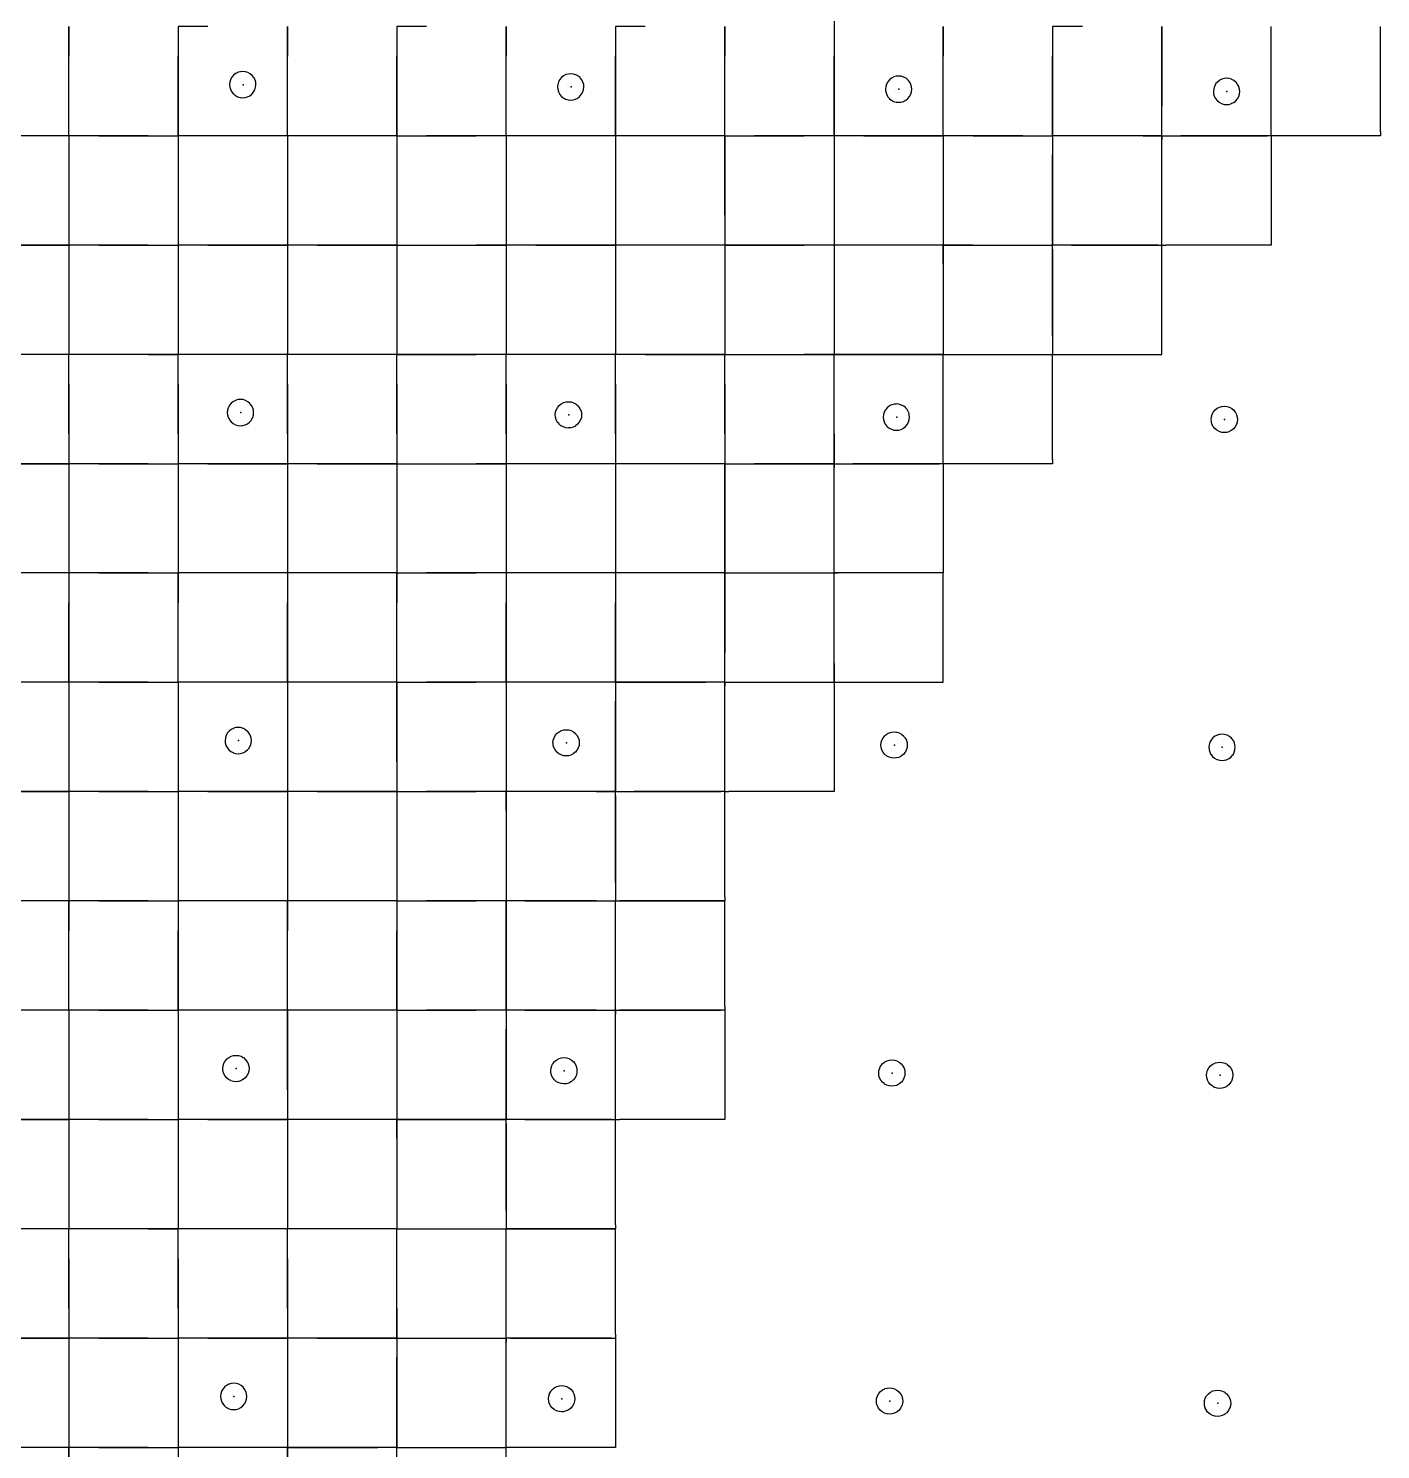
# Model space of a CAD drawing. Header units: metres. Extents: x 0 to 438, y -24 to 612.
# Drawn here: x 158.7 to 270, y 80.8 to 197.8 of the extents above; entities that cross this region are included whole.
import ezdxf

# ---------------------------------------------------------------- set-up
doc = ezdxf.new("R2010")
doc.units = ezdxf.units.M
doc.layers.add('LAYER_01_CUT', color=7, linetype='Continuous')
doc.layers.add('LAYER_04_GRID', color=7, linetype='Continuous')

msp = doc.modelspace()

# ---------------------------------------------------------------- linework, layer by layer
at = {"layer": 'LAYER_01_CUT'}
for points in [[(218.46, 207), (225, 207), (225, 200.46), (225, 198), (225, 191.46), (225, 189), (225, 182.46)], [(162, 191.46), (162, 198), (162, 195.54)], [(173.46, 198), (171, 198), (171, 191.46), (171, 189), (171, 182.46)], [(171, 198), (171, 195.54)], [(180, 191.46), (180, 198), (180, 195.54)], [(191.46, 198), (189, 198), (189, 191.46), (189, 189), (189, 182.46)], [(189, 198), (189, 195.54)], [(198, 191.46), (198, 198), (198, 195.54)], [(209.46, 198), (207, 198), (207, 191.46), (207, 189), (207, 182.46)], [(207, 198), (207, 195.54)], [(216, 191.46), (216, 198), (216, 195.54)], [(225, 198), (225, 195.54)], [(234, 191.46), (234, 198), (234, 195.54)], [(235.55, 171), (243, 171), (243.33, 171), (252, 171), (252, 171.33), (252, 180), (252, 181.55), (252, 189), (252, 196.45), (252, 198), (252, 191.46)], [(245.46, 198), (243, 198), (243, 191.46), (243, 189), (243, 182.46), (243, 180), (243, 187.45)], [(243, 198), (243, 195.54)], [(261, 190.55), (261, 198)], [(261, 197.67), (261, 198)], [(270, 189.33), (270, 198)], [(261, 189), (261, 197.67)], [(162, 189), (162, 195.54)], [(171, 189), (171, 195.54)], [(180, 189), (180, 195.54)], [(189, 189), (189, 195.54)], [(198, 189), (198, 195.54)], [(207, 189), (207, 195.54)], [(216, 189), (216, 195.54)], [(225, 189), (225, 195.54)], [(234, 189), (234, 195.54)], [(243, 189), (243, 195.54)], [(175.71, 192.31), (175.72, 192.3), (175.9, 192.2), (175.91, 192.2), (176.11, 192.14), (176.12, 192.14), (176.31, 192.12), (176.32, 192.12), (176.51, 192.14), (176.52, 192.14), (176.71, 192.19), (176.72, 192.2), (176.9, 192.29), (176.91, 192.29), (177.07, 192.42), (177.08, 192.43), (177.22, 192.59), (177.22, 192.6), (177.32, 192.79), (177.32, 192.79), (177.38, 192.99), (177.38, 193), (177.4, 193.2), (177.4, 193.2), (177.39, 193.39), (177.39, 193.4), (177.33, 193.59), (177.33, 193.6), (177.24, 193.78), (177.23, 193.79), (177.1, 193.96), (177.09, 193.96), (176.93, 194.1), (176.92, 194.1), (176.74, 194.2), (176.73, 194.21), (176.54, 194.27), (176.53, 194.27), (176.33, 194.29), (176.32, 194.29), (176.13, 194.27), (176.13, 194.27), (175.93, 194.22), (175.93, 194.21), (175.74, 194.12), (175.73, 194.11), (175.57, 193.98), (175.56, 193.98), (175.43, 193.81), (175.42, 193.81), (175.32, 193.62), (175.32, 193.61), (175.26, 193.42), (175.26, 193.41), (175.24, 193.21), (175.24, 193.2), (175.25, 193.02), (175.26, 193.01), (175.31, 192.82), (175.31, 192.81), (175.41, 192.62), (175.41, 192.62), (175.54, 192.45), (175.55, 192.45), (175.71, 192.31)], [(202.73, 193.93), (202.57, 193.8), (202.56, 193.79), (202.43, 193.63), (202.42, 193.62), (202.32, 193.44), (202.32, 193.43), (202.26, 193.23), (202.26, 193.22), (202.24, 193.03), (202.24, 193.02), (202.25, 192.83), (202.26, 192.82), (202.31, 192.63), (202.31, 192.62), (202.41, 192.44), (202.41, 192.43), (202.54, 192.26), (202.55, 192.26), (202.71, 192.12), (202.72, 192.12), (202.9, 192.02), (202.91, 192.02), (203.11, 191.96), (203.11, 191.95), (203.31, 191.93), (203.32, 191.93), (203.51, 191.95), (203.52, 191.95), (203.71, 192.01), (203.72, 192.01), (203.9, 192.1), (203.91, 192.11), (204.07, 192.24), (204.08, 192.25), (204.22, 192.41), (204.22, 192.41), (204.32, 192.6), (204.32, 192.61), (204.38, 192.8), (204.38, 192.81), (204.4, 193.01), (204.4, 193.02), (204.39, 193.2), (204.39, 193.21), (204.33, 193.4), (204.33, 193.41), (204.24, 193.6), (204.23, 193.6), (204.1, 193.77), (204.09, 193.78), (203.93, 193.91), (203.92, 193.92), (203.74, 194.02), (203.73, 194.02), (203.54, 194.08), (203.53, 194.08), (203.33, 194.1), (203.32, 194.1), (203.13, 194.08), (203.13, 194.08), (202.93, 194.03), (202.93, 194.03), (202.74, 193.93), (202.73, 193.93)], [(231.08, 192.06), (231.21, 192.22), (231.22, 192.23), (231.32, 192.41), (231.32, 192.42), (231.38, 192.62), (231.38, 192.63), (231.4, 192.82), (231.4, 192.83), (231.39, 193.02), (231.38, 193.03), (231.33, 193.22), (231.33, 193.23), (231.24, 193.41), (231.23, 193.42), (231.1, 193.58), (231.09, 193.59), (230.93, 193.73), (230.92, 193.73), (230.74, 193.83), (230.73, 193.83), (230.53, 193.89), (230.53, 193.89), (230.33, 193.91), (230.32, 193.91), (230.13, 193.9), (230.12, 193.9), (229.93, 193.84), (229.93, 193.84), (229.74, 193.75), (229.73, 193.74), (229.57, 193.61), (229.56, 193.6), (229.43, 193.44), (229.42, 193.43), (229.32, 193.25), (229.32, 193.24), (229.26, 193.05), (229.26, 193.04), (229.24, 192.84), (229.24, 192.83), (229.25, 192.64), (229.26, 192.64), (229.31, 192.44), (229.31, 192.44), (229.4, 192.25), (229.41, 192.24), (229.54, 192.08), (229.55, 192.07), (229.71, 191.94), (229.72, 191.93), (229.9, 191.83), (229.91, 191.83), (230.11, 191.77), (230.11, 191.77), (230.31, 191.75), (230.32, 191.75), (230.51, 191.76), (230.52, 191.77), (230.71, 191.82), (230.71, 191.82), (230.9, 191.92), (230.91, 191.92), (231.07, 192.05), (231.08, 192.06)], [(256.32, 193.06), (256.32, 193.05), (256.26, 192.86), (256.26, 192.85), (256.24, 192.65), (256.24, 192.64), (256.25, 192.46), (256.25, 192.45), (256.31, 192.26), (256.31, 192.25), (256.4, 192.07), (256.41, 192.06), (256.54, 191.89), (256.55, 191.89), (256.71, 191.75), (256.72, 191.75), (256.9, 191.65), (256.91, 191.64), (257.11, 191.58), (257.11, 191.58), (257.31, 191.56), (257.32, 191.56), (257.51, 191.58), (257.51, 191.58), (257.71, 191.63), (257.71, 191.64), (257.9, 191.73), (257.91, 191.73), (258.07, 191.87), (258.08, 191.87), (258.21, 192.03), (258.22, 192.04), (258.32, 192.23), (258.32, 192.23), (258.38, 192.43), (258.38, 192.44), (258.4, 192.64), (258.4, 192.64), (258.39, 192.83), (258.38, 192.84), (258.33, 193.03), (258.33, 193.04), (258.23, 193.22), (258.23, 193.23), (258.1, 193.4), (258.09, 193.4), (257.93, 193.54), (257.92, 193.54), (257.74, 193.64), (257.73, 193.65), (257.53, 193.71), (257.53, 193.71), (257.33, 193.73), (257.32, 193.73), (257.13, 193.71), (257.12, 193.71), (256.93, 193.66), (256.92, 193.65), (256.74, 193.56), (256.73, 193.55), (256.57, 193.42), (256.56, 193.42), (256.42, 193.26), (256.42, 193.25), (256.32, 193.06)], [(162, 189), (162, 191.46)], [(180, 189), (180, 191.46)], [(198, 189), (198, 191.46)], [(216, 189), (216, 191.46)], [(234, 189), (234, 191.46)], [(252, 189), (252, 191.46)], [(270, 189.33), (270, 189), (261.33, 189), (261, 189), (261, 190.55)], [(159.54, 189), (153, 189)], [(162, 189), (155.46, 189)], [(162, 189), (159.54, 189)], [(164.46, 189), (162, 189), (162, 182.46)], [(168.54, 189), (162, 189)], [(162, 189), (162, 186.54)], [(164.46, 189), (171, 189)], [(168.54, 189), (171, 189)], [(173.46, 189), (171, 189)], [(177.54, 189), (171, 189)], [(171, 189), (171, 186.54)], [(180, 189), (173.46, 189)], [(180, 189), (177.54, 189)], [(182.46, 189), (180, 189), (180, 182.46)], [(186.54, 189), (180, 189)], [(180, 189), (180, 186.54)], [(189, 189), (182.46, 189)], [(189, 189), (186.54, 189)], [(189, 189), (189, 186.54)], [(189, 189), (191.46, 189)], [(189, 189), (195.54, 189)], [(198, 189), (191.46, 189)], [(198, 189), (195.54, 189)], [(200.46, 189), (198, 189), (198, 182.46)], [(204.54, 189), (198, 189)], [(198, 189), (198, 186.54)], [(207, 189), (200.46, 189)], [(207, 189), (204.54, 189)], [(209.46, 189), (207, 189)], [(213.54, 189), (207, 189)], [(207, 189), (207, 186.54)], [(216, 189), (209.46, 189)], [(216, 189), (213.54, 189)], [(216, 182.46), (216, 189), (216, 186.54)], [(216, 189), (218.46, 189)], [(216, 189), (222.54, 189)], [(225, 189), (218.46, 189)], [(225, 189), (222.54, 189)], [(227.46, 189), (225, 189)], [(231.54, 189), (225, 189)], [(225, 189), (225, 186.54)], [(227.46, 189), (234, 189), (234, 182.46)], [(234, 189), (231.54, 189)], [(236.46, 189), (234, 189)], [(240.54, 189), (234, 189)], [(234, 189), (234, 186.54)], [(236.46, 189), (243, 189)], [(240.54, 189), (243, 189)], [(250.45, 189), (243, 189)], [(245.46, 189), (243, 189)], [(243, 189), (243, 187.45)], [(252, 189), (245.46, 189)], [(250.45, 189), (252, 189)], [(252, 189), (252, 188.67)], [(252, 189), (253.55, 189)], [(252, 189), (260.67, 189)], [(252, 180), (252, 188.67)], [(261, 189), (253.55, 189)], [(261, 189), (260.67, 189)], [(261, 189), (261, 180.33)], [(162, 186.54), (162, 180)], [(171, 186.54), (171, 180)], [(180, 186.54), (180, 180)], [(189, 186.54), (189, 180)], [(198, 186.54), (198, 180)], [(207, 186.54), (207, 180)], [(216, 186.54), (216, 180)], [(225, 186.54), (225, 180)], [(234, 186.54), (234, 180)], [(162, 182.46), (162, 180)], [(171, 182.46), (171, 180)], [(180, 182.46), (180, 180)], [(189, 182.46), (189, 180)], [(198, 182.46), (198, 180)], [(207, 182.46), (207, 180)], [(216, 182.46), (216, 180)], [(225, 182.46), (225, 180)], [(234, 182.46), (234, 180)], [(261, 180.33), (261, 180), (252.33, 180)], [(159.54, 180), (153, 180)], [(155.46, 180), (162, 180), (162, 173.46)], [(162, 180), (159.54, 180)], [(164.46, 180), (162, 180)], [(168.54, 180), (162, 180)], [(162, 180), (162, 177.54)], [(164.46, 180), (171, 180), (171, 173.46)], [(168.54, 180), (171, 180)], [(173.46, 180), (171, 180)], [(177.54, 180), (171, 180)], [(171, 180), (171, 177.54)], [(173.46, 180), (180, 180), (180, 173.46)], [(180, 180), (177.54, 180)], [(182.46, 180), (180, 180)], [(186.54, 180), (180, 180)], [(180, 180), (180, 177.54)], [(182.46, 180), (189, 180), (189, 173.46)], [(189, 180), (186.54, 180)], [(189, 180), (189, 177.54)], [(189, 180), (191.46, 180)], [(189, 180), (195.54, 180)], [(191.46, 180), (198, 180), (198, 173.46)], [(198, 180), (195.54, 180)], [(200.46, 180), (198, 180)], [(204.54, 180), (198, 180)], [(198, 180), (198, 177.54)], [(200.46, 180), (207, 180), (207, 173.46), (207, 171), (200.46, 171)], [(207, 180), (204.54, 180)], [(209.46, 180), (207, 180)], [(213.54, 180), (207, 180)], [(207, 180), (207, 177.54)], [(216, 180), (209.46, 180)], [(216, 180), (213.54, 180)], [(218.46, 180), (216, 180), (216, 173.46)], [(216, 180), (216, 177.54)], [(216, 180), (222.54, 180)], [(225, 180), (218.46, 180)], [(225, 180), (222.54, 180)], [(227.46, 180), (225, 180), (225, 173.46)], [(231.54, 180), (225, 180)], [(225, 180), (225, 177.54)], [(234, 180), (227.46, 180)], [(234, 180), (231.54, 180)], [(236.46, 180), (234, 180), (234, 173.46)], [(234, 178.45), (234, 180)], [(234, 180), (241.45, 180)], [(236.46, 180), (243, 180)], [(241.45, 180), (243, 180)], [(244.55, 180), (243, 180)], [(251.67, 180), (243, 180)], [(243, 172.55), (243, 180)], [(243, 179.67), (243, 180)], [(243, 179.67), (243, 171)], [(244.55, 180), (252, 180)], [(251.67, 180), (252, 180)], [(252, 180), (252.33, 180)], [(234, 178.45), (234, 171)], [(162, 177.54), (162, 171)], [(171, 177.54), (171, 171)], [(180, 177.54), (180, 171)], [(189, 177.54), (189, 171)], [(198, 177.54), (198, 171)], [(207, 177.54), (207, 171)], [(216, 177.54), (216, 171)], [(225, 177.54), (225, 171)], [(162, 173.46), (162, 171)], [(171, 173.46), (171, 171)], [(180, 173.46), (180, 171)], [(189, 173.46), (189, 171)], [(198, 173.46), (198, 171)], [(216, 173.46), (216, 171)], [(225, 173.46), (225, 171)], [(234, 173.46), (234, 171)], [(243, 172.55), (243, 171)], [(159.54, 171), (153, 171)], [(198, 164.46), (198, 171), (191.46, 171), (189, 171), (182.46, 171), (180, 171), (173.46, 171), (171, 171), (164.46, 171), (162, 171), (155.46, 171)], [(162, 171), (159.54, 171)], [(168.54, 171), (162, 171)], [(162, 164.46), (162, 171)], [(162, 168.54), (162, 171)], [(168.54, 171), (171, 171)], [(177.54, 171), (171, 171)], [(171, 164.46), (171, 171)], [(171, 168.54), (171, 171)], [(180, 171), (177.54, 171)], [(186.54, 171), (180, 171)], [(180, 164.46), (180, 171)], [(180, 168.54), (180, 171)], [(189, 171), (186.54, 171)], [(189, 164.46), (189, 171)], [(189, 168.54), (189, 171)], [(189, 171), (195.54, 171)], [(198, 171), (195.54, 171)], [(200.46, 171), (198, 171)], [(204.54, 171), (198, 171)], [(198, 168.54), (198, 171)], [(207, 171), (204.54, 171)], [(209.46, 171), (207, 171)], [(213.54, 171), (207, 171)], [(207, 164.46), (207, 171)], [(207, 168.54), (207, 171)], [(209.46, 171), (216, 171), (213.54, 171)], [(216, 164.46), (216, 171)], [(216, 168.54), (216, 171)], [(216, 171), (218.46, 171)], [(216, 171), (222.54, 171)], [(218.46, 171), (225, 171), (222.54, 171)], [(227.46, 171), (225, 171)], [(225, 164.46), (225, 171)], [(225, 169.45), (225, 171)], [(225, 171), (232.45, 171)], [(232.45, 171), (234, 171), (227.46, 171)], [(234, 163.55), (234, 171)], [(234, 170.67), (234, 171)], [(234, 171), (235.55, 171)], [(234, 171), (242.67, 171)], [(242.67, 171), (243, 171)], [(243, 162.33), (243, 171)], [(234, 162), (234, 170.67)], [(162, 168.54), (162, 162)], [(171, 168.54), (171, 162)], [(180, 168.54), (180, 162)], [(189, 168.54), (189, 162)], [(198, 168.54), (198, 162)], [(207, 168.54), (207, 162)], [(216, 168.54), (216, 162)], [(234, 153.33), (234, 153), (233.67, 153), (225, 153), (225, 154.55), (225, 162), (225, 169.45)], [(176.32, 165.14), (176.33, 165.14), (176.52, 165.19), (176.53, 165.2), (176.71, 165.29), (176.72, 165.29), (176.89, 165.43), (176.89, 165.43), (177.03, 165.59), (177.03, 165.6), (177.13, 165.79), (177.14, 165.79), (177.2, 165.99), (177.2, 166), (177.22, 166.2), (177.22, 166.2), (177.2, 166.39), (177.2, 166.4), (177.15, 166.59), (177.14, 166.6), (177.05, 166.78), (177.05, 166.79), (176.91, 166.96), (176.91, 166.96), (176.75, 167.1), (176.74, 167.1), (176.55, 167.2), (176.55, 167.21), (176.35, 167.27), (176.34, 167.27), (176.14, 167.29), (176.14, 167.29), (175.95, 167.27), (175.94, 167.27), (175.75, 167.22), (175.74, 167.21), (175.56, 167.12), (175.55, 167.11), (175.38, 166.98), (175.38, 166.98), (175.24, 166.82), (175.24, 166.81), (175.14, 166.62), (175.13, 166.61), (175.07, 166.42), (175.07, 166.41), (175.05, 166.21), (175.05, 166.2), (175.07, 166.02), (175.07, 166.01), (175.12, 165.82), (175.13, 165.81), (175.22, 165.63), (175.23, 165.62), (175.36, 165.45), (175.36, 165.45), (175.52, 165.31), (175.53, 165.31), (175.72, 165.21), (175.73, 165.2), (175.92, 165.14), (175.93, 165.14), (176.13, 165.12), (176.14, 165.12), (176.32, 165.14)], [(202.22, 165.43), (202.22, 165.44), (202.13, 165.62), (202.12, 165.63), (202.07, 165.82), (202.07, 165.83), (202.05, 166.02), (202.05, 166.03), (202.07, 166.22), (202.07, 166.23), (202.13, 166.43), (202.14, 166.44), (202.24, 166.62), (202.24, 166.63), (202.38, 166.79), (202.38, 166.8), (202.55, 166.93), (202.55, 166.93), (202.74, 167.03), (202.75, 167.03), (202.94, 167.08), (202.95, 167.09), (203.13, 167.1), (203.14, 167.1), (203.34, 167.08), (203.35, 167.08), (203.54, 167.02), (203.55, 167.02), (203.74, 166.92), (203.75, 166.91), (203.91, 166.78), (203.91, 166.77), (204.04, 166.6), (204.05, 166.6), (204.14, 166.41), (204.15, 166.4), (204.2, 166.21), (204.2, 166.21), (204.22, 166.02), (204.22, 166.01), (204.2, 165.81), (204.2, 165.8), (204.14, 165.61), (204.13, 165.6), (204.03, 165.42), (204.03, 165.41), (203.89, 165.25), (203.89, 165.24), (203.72, 165.11), (203.71, 165.1), (203.53, 165.01), (203.52, 165.01), (203.33, 164.95), (203.32, 164.95), (203.13, 164.94), (203.13, 164.93), (202.93, 164.96), (202.92, 164.96), (202.72, 165.02), (202.72, 165.02), (202.53, 165.12), (202.52, 165.12), (202.36, 165.26), (202.36, 165.27), (202.22, 165.43)], [(230.53, 164.82), (230.71, 164.92), (230.72, 164.92), (230.89, 165.05), (230.89, 165.06), (231.03, 165.22), (231.03, 165.23), (231.13, 165.41), (231.14, 165.42), (231.2, 165.62), (231.2, 165.63), (231.22, 165.82), (231.22, 165.83), (231.2, 166.02), (231.2, 166.03), (231.15, 166.22), (231.14, 166.23), (231.05, 166.41), (231.04, 166.42), (230.91, 166.58), (230.91, 166.59), (230.74, 166.73), (230.74, 166.73), (230.55, 166.83), (230.54, 166.83), (230.35, 166.89), (230.34, 166.89), (230.14, 166.92), (230.13, 166.91), (229.95, 166.9), (229.94, 166.9), (229.75, 166.84), (229.74, 166.84), (229.55, 166.75), (229.55, 166.74), (229.38, 166.61), (229.38, 166.6), (229.24, 166.44), (229.23, 166.43), (229.13, 166.25), (229.13, 166.24), (229.07, 166.05), (229.07, 166.04), (229.05, 165.84), (229.05, 165.83), (229.07, 165.64), (229.07, 165.64), (229.12, 165.44), (229.13, 165.44), (229.22, 165.25), (229.22, 165.25), (229.35, 165.08), (229.36, 165.07), (229.52, 164.94), (229.53, 164.93), (229.72, 164.83), (229.72, 164.83), (229.92, 164.77), (229.93, 164.77), (230.13, 164.75), (230.13, 164.75), (230.32, 164.76), (230.33, 164.77), (230.52, 164.82), (230.53, 164.82)], [(257.55, 166.64), (257.74, 166.54), (257.74, 166.54), (257.91, 166.4), (257.91, 166.4), (258.04, 166.23), (258.05, 166.22), (258.14, 166.04), (258.14, 166.03), (258.2, 165.84), (258.2, 165.83), (258.22, 165.65), (258.22, 165.64), (258.2, 165.44), (258.19, 165.43), (258.13, 165.23), (258.13, 165.23), (258.03, 165.04), (258.03, 165.03), (257.89, 164.87), (257.89, 164.87), (257.72, 164.74), (257.71, 164.73), (257.53, 164.64), (257.52, 164.63), (257.33, 164.58), (257.32, 164.58), (257.13, 164.56), (257.13, 164.56), (256.93, 164.58), (256.92, 164.58), (256.72, 164.64), (256.71, 164.65), (256.53, 164.75), (256.52, 164.75), (256.36, 164.89), (256.35, 164.89), (256.22, 165.06), (256.22, 165.07), (256.12, 165.25), (256.12, 165.26), (256.07, 165.45), (256.07, 165.46), (256.05, 165.64), (256.05, 165.65), (256.07, 165.85), (256.07, 165.86), (256.13, 166.06), (256.13, 166.06), (256.23, 166.25), (256.24, 166.26), (256.37, 166.42), (256.38, 166.42), (256.55, 166.56), (256.55, 166.56), (256.74, 166.65), (256.75, 166.66), (256.94, 166.71), (256.95, 166.71), (257.13, 166.73), (257.14, 166.73), (257.34, 166.71), (257.35, 166.71), (257.54, 166.65), (257.55, 166.64)], [(162, 164.46), (162, 162)], [(171, 164.46), (171, 162)], [(180, 164.46), (180, 162)], [(189, 164.46), (189, 162)], [(198, 164.46), (198, 162)], [(207, 164.46), (207, 162)], [(216, 164.46), (216, 162)], [(225, 164.46), (225, 162)], [(243, 162.33), (243, 162), (234.33, 162), (234, 162), (234, 163.55)], [(159.54, 162), (153, 162)], [(155.46, 162), (162, 162), (162, 155.46)], [(162, 162), (159.54, 162)], [(164.46, 162), (162, 162)], [(168.54, 162), (162, 162)], [(162, 162), (162, 159.54)], [(164.46, 162), (171, 162), (171, 155.46)], [(168.54, 162), (171, 162)], [(173.46, 162), (171, 162)], [(177.54, 162), (171, 162)], [(171, 162), (171, 159.54)], [(173.46, 162), (180, 162), (180, 155.46)], [(180, 162), (177.54, 162)], [(182.46, 162), (180, 162)], [(186.54, 162), (180, 162)], [(180, 162), (180, 159.54)], [(182.46, 162), (189, 162), (189, 155.46)], [(189, 162), (186.54, 162)], [(189, 162), (189, 159.54)], [(189, 162), (191.46, 162)], [(189, 162), (195.54, 162)], [(191.46, 162), (198, 162), (198, 155.46), (198, 153), (198, 146.46), (198, 144), (198, 137.46)], [(198, 162), (195.54, 162)], [(200.46, 162), (198, 162)], [(204.54, 162), (198, 162)], [(198, 162), (198, 159.54)], [(207, 162), (200.46, 162)], [(207, 162), (204.54, 162)], [(209.46, 162), (207, 162), (207, 155.46), (207, 153), (207, 146.46), (207, 144), (207, 137.46), (207, 135), (207, 142.45)], [(213.54, 162), (207, 162)], [(207, 162), (207, 159.54)], [(216, 162), (209.46, 162)], [(216, 162), (213.54, 162)], [(216, 160.45), (216, 162), (216, 155.46)], [(216, 162), (223.45, 162)], [(216, 162), (218.46, 162)], [(225, 162), (218.46, 162)], [(223.45, 162), (225, 162)], [(225, 162), (225, 161.67)], [(225, 162), (226.55, 162)], [(225, 162), (233.67, 162)], [(225, 153), (225, 161.67)], [(234, 162), (226.55, 162)], [(234, 162), (233.67, 162)], [(234, 162), (234, 153.33)], [(216, 153), (216, 160.45)], [(162, 159.54), (162, 153)], [(171, 159.54), (171, 153)], [(180, 159.54), (180, 153)], [(189, 159.54), (189, 153)], [(198, 159.54), (198, 153)], [(207, 159.54), (207, 153)], [(162, 155.46), (162, 153)], [(171, 155.46), (171, 153)], [(180, 155.46), (180, 153)], [(189, 155.46), (189, 153)], [(216, 155.46), (216, 153)], [(159.54, 153), (153, 153)], [(162, 153), (155.46, 153)], [(162, 153), (159.54, 153)], [(164.46, 153), (162, 153), (162, 146.46), (162, 144), (162, 137.46)], [(168.54, 153), (162, 153)], [(162, 153), (162, 150.54)], [(164.46, 153), (171, 153)], [(168.54, 153), (171, 153)], [(171, 146.46), (171, 153), (171, 150.54)], [(173.46, 153), (171, 153)], [(177.54, 153), (171, 153)], [(180, 153), (173.46, 153)], [(180, 153), (177.54, 153)], [(182.46, 153), (180, 153), (180, 146.46), (180, 144), (180, 137.46)], [(186.54, 153), (180, 153)], [(180, 153), (180, 150.54)], [(189, 153), (182.46, 153)], [(189, 153), (186.54, 153)], [(189, 146.46), (189, 153), (189, 150.54)], [(189, 153), (191.46, 153)], [(189, 153), (195.54, 153)], [(198, 153), (191.46, 153)], [(198, 153), (195.54, 153)], [(200.46, 153), (198, 153)], [(204.54, 153), (198, 153)], [(198, 153), (198, 150.54)], [(207, 153), (200.46, 153)], [(207, 153), (204.54, 153)], [(209.46, 153), (207, 153)], [(213.54, 153), (207, 153)], [(207, 153), (207, 150.54)], [(216, 153), (209.46, 153)], [(216, 153), (213.54, 153)], [(216, 126.33), (216, 135), (216, 136.55), (216, 144), (216, 151.45), (216, 153), (216, 146.46)], [(216, 153), (217.55, 153)], [(216, 153), (223.45, 153)], [(217.55, 153), (225, 153)], [(223.45, 153), (225, 153)], [(225, 145.55), (225, 153)], [(225, 152.67), (225, 153)], [(225, 153), (225.33, 153)], [(225, 145.55), (225, 144), (225, 152.67)], [(234, 153), (225.33, 153)], [(234, 144.33), (234, 153)], [(162, 144), (162, 150.54)], [(171, 144), (171, 150.54)], [(180, 144), (180, 150.54)], [(189, 144), (189, 150.54)], [(198, 144), (198, 150.54)], [(207, 144), (207, 150.54)], [(171, 144), (171, 146.46)], [(189, 144), (189, 146.46)], [(216, 144), (216, 146.46)], [(159.54, 144), (153, 144)], [(162, 144), (155.46, 144)], [(162, 144), (159.54, 144)], [(164.46, 144), (162, 144)], [(168.54, 144), (162, 144)], [(162, 144), (162, 141.54)], [(164.46, 144), (171, 144)], [(168.54, 144), (171, 144)], [(173.46, 144), (171, 144), (171, 137.46)], [(177.54, 144), (171, 144)], [(171, 144), (171, 141.54)], [(180, 144), (173.46, 144)], [(180, 144), (177.54, 144)], [(182.46, 144), (180, 144)], [(186.54, 144), (180, 144)], [(180, 144), (180, 141.54)], [(189, 144), (182.46, 144)], [(189, 144), (186.54, 144)], [(189, 137.46), (189, 144), (189, 141.54)], [(189, 144), (191.46, 144)], [(189, 144), (195.54, 144)], [(198, 144), (191.46, 144)], [(198, 144), (195.54, 144)], [(200.46, 144), (198, 144)], [(204.54, 144), (198, 144)], [(198, 144), (198, 141.54)], [(207, 144), (200.46, 144)], [(207, 144), (204.54, 144)], [(209.46, 144), (207, 144)], [(207, 144), (207, 142.45)], [(207, 144), (214.45, 144)], [(216, 144), (209.46, 144)], [(216, 144), (214.45, 144)], [(216, 144), (216, 143.67)], [(216, 144), (217.55, 144)], [(216, 144), (224.67, 144)], [(217.55, 144), (225, 144)], [(224.67, 144), (225, 144)], [(225, 144), (225, 135.33)], [(225, 144), (225.33, 144)], [(225.33, 144), (234, 144), (234, 144.33)], [(216, 135), (216, 143.67)], [(162, 141.54), (162, 135)], [(171, 141.54), (171, 135)], [(180, 141.54), (180, 135)], [(189, 141.54), (189, 135)], [(198, 141.54), (198, 135)], [(174.88, 139.02), (174.88, 139.01), (174.94, 138.82), (174.94, 138.81), (175.03, 138.63), (175.04, 138.62), (175.17, 138.45), (175.18, 138.45), (175.34, 138.31), (175.35, 138.31), (175.53, 138.21), (175.54, 138.2), (175.73, 138.14), (175.74, 138.14), (175.94, 138.12), (175.95, 138.12), (176.14, 138.14), (176.14, 138.14), (176.34, 138.19), (176.34, 138.2), (176.53, 138.29), (176.53, 138.3), (176.7, 138.43), (176.71, 138.43), (176.84, 138.59), (176.85, 138.6), (176.95, 138.79), (176.95, 138.79), (177.01, 138.99), (177.01, 139), (177.03, 139.2), (177.03, 139.21), (177.02, 139.39), (177.01, 139.4), (176.96, 139.59), (176.96, 139.6), (176.86, 139.78), (176.86, 139.79), (176.73, 139.96), (176.72, 139.96), (176.56, 140.1), (176.55, 140.1), (176.37, 140.2), (176.36, 140.21), (176.16, 140.27), (176.15, 140.27), (175.96, 140.29), (175.95, 140.29), (175.76, 140.27), (175.75, 140.27), (175.56, 140.22), (175.55, 140.21), (175.37, 140.12), (175.36, 140.12), (175.2, 139.98), (175.19, 139.98), (175.05, 139.82), (175.05, 139.81), (174.95, 139.62), (174.95, 139.62), (174.89, 139.42), (174.89, 139.41), (174.87, 139.21), (174.87, 139.21), (174.88, 139.02)], [(203.86, 139.6), (203.96, 139.41), (203.96, 139.41), (204.01, 139.21), (204.01, 139.21), (204.03, 139.02), (204.03, 139.01), (204.01, 138.81), (204.01, 138.8), (203.95, 138.61), (203.95, 138.6), (203.85, 138.42), (203.84, 138.41), (203.71, 138.25), (203.7, 138.24), (203.53, 138.11), (203.53, 138.1), (203.34, 138.01), (203.33, 138.01), (203.14, 137.95), (203.14, 137.95), (202.95, 137.94), (202.94, 137.94), (202.74, 137.96), (202.73, 137.96), (202.54, 138.02), (202.53, 138.02), (202.34, 138.12), (202.34, 138.12), (202.18, 138.26), (202.17, 138.27), (202.04, 138.43), (202.03, 138.44), (201.94, 138.62), (201.94, 138.63), (201.88, 138.82), (201.88, 138.83), (201.87, 139.02), (201.86, 139.03), (201.88, 139.22), (201.89, 139.23), (201.95, 139.43), (201.95, 139.44), (202.05, 139.62), (202.05, 139.63), (202.19, 139.79), (202.2, 139.8), (202.36, 139.93), (202.37, 139.93), (202.55, 140.03), (202.56, 140.03), (202.75, 140.08), (202.76, 140.09), (202.95, 140.1), (202.96, 140.1), (203.15, 140.08), (203.16, 140.08), (203.36, 140.02), (203.37, 140.02), (203.55, 139.92), (203.56, 139.91), (203.72, 139.78), (203.73, 139.77), (203.86, 139.61), (203.86, 139.6)], [(229.95, 139.92), (229.95, 139.92), (230.15, 139.9), (230.16, 139.89), (230.36, 139.83), (230.37, 139.83), (230.55, 139.73), (230.56, 139.73), (230.72, 139.59), (230.73, 139.58), (230.86, 139.42), (230.86, 139.41), (230.96, 139.23), (230.96, 139.22), (231.01, 139.03), (231.01, 139.02), (231.03, 138.83), (231.03, 138.82), (231.01, 138.63), (231.01, 138.62), (230.95, 138.42), (230.95, 138.41), (230.85, 138.23), (230.84, 138.22), (230.71, 138.06), (230.7, 138.05), (230.53, 137.92), (230.53, 137.92), (230.34, 137.82), (230.33, 137.82), (230.14, 137.77), (230.13, 137.77), (229.95, 137.75), (229.94, 137.75), (229.74, 137.77), (229.73, 137.77), (229.54, 137.83), (229.53, 137.83), (229.34, 137.93), (229.34, 137.94), (229.17, 138.07), (229.17, 138.08), (229.04, 138.25), (229.03, 138.25), (228.94, 138.44), (228.94, 138.45), (228.88, 138.64), (228.88, 138.65), (228.86, 138.83), (228.86, 138.84), (228.88, 139.04), (228.89, 139.05), (228.95, 139.24), (228.95, 139.25), (229.05, 139.44), (229.05, 139.44), (229.19, 139.6), (229.19, 139.61), (229.36, 139.74), (229.37, 139.75), (229.55, 139.84), (229.56, 139.84), (229.75, 139.9), (229.76, 139.9), (229.95, 139.92)], [(256.95, 137.56), (257.13, 137.58), (257.14, 137.58), (257.33, 137.63), (257.34, 137.64), (257.53, 137.73), (257.53, 137.74), (257.7, 137.87), (257.71, 137.87), (257.84, 138.04), (257.85, 138.04), (257.95, 138.23), (257.95, 138.24), (258.01, 138.43), (258.01, 138.44), (258.03, 138.64), (258.03, 138.65), (258.01, 138.83), (258.01, 138.84), (257.96, 139.03), (257.96, 139.04), (257.86, 139.23), (257.86, 139.23), (257.73, 139.4), (257.72, 139.4), (257.56, 139.54), (257.55, 139.54), (257.37, 139.65), (257.36, 139.65), (257.16, 139.71), (257.15, 139.71), (256.95, 139.73), (256.95, 139.73), (256.76, 139.71), (256.75, 139.71), (256.56, 139.66), (256.55, 139.65), (256.37, 139.56), (256.36, 139.56), (256.19, 139.43), (256.19, 139.42), (256.05, 139.26), (256.05, 139.25), (255.95, 139.06), (255.95, 139.06), (255.88, 138.86), (255.88, 138.85), (255.86, 138.65), (255.86, 138.65), (255.88, 138.46), (255.88, 138.45), (255.94, 138.26), (255.94, 138.25), (256.03, 138.07), (256.04, 138.06), (256.17, 137.89), (256.17, 137.89), (256.34, 137.75), (256.34, 137.75), (256.53, 137.65), (256.54, 137.64), (256.73, 137.58), (256.74, 137.58), (256.94, 137.56), (256.95, 137.56)], [(162, 137.46), (162, 135)], [(171, 137.46), (171, 135)], [(180, 137.46), (180, 135)], [(189, 137.46), (189, 135)], [(198, 137.46), (198, 135)], [(159.54, 135), (153, 135)], [(155.46, 135), (162, 135), (162, 128.46)], [(162, 135), (159.54, 135)], [(164.46, 135), (162, 135)], [(168.54, 135), (162, 135)], [(162, 135), (162, 132.54)], [(164.46, 135), (171, 135), (171, 128.46)], [(168.54, 135), (171, 135)], [(173.46, 135), (171, 135)], [(177.54, 135), (171, 135)], [(171, 135), (171, 132.54)], [(173.46, 135), (180, 135), (180, 128.46)], [(180, 135), (177.54, 135)], [(182.46, 135), (180, 135)], [(186.54, 135), (180, 135)], [(180, 135), (180, 132.54)], [(182.46, 135), (189, 135), (189, 128.46), (189, 126), (189, 119.46), (189, 117), (189, 110.46)], [(189, 135), (186.54, 135)], [(189, 135), (189, 132.54)], [(189, 135), (191.46, 135)], [(189, 135), (195.54, 135)], [(198, 135), (191.46, 135)], [(198, 135), (195.54, 135)], [(200.46, 135), (198, 135), (198, 128.46), (198, 126), (198, 119.46), (198, 117), (198, 110.46), (198, 108), (198, 115.45)], [(205.45, 135), (198, 135)], [(198, 133.45), (198, 135)], [(207, 135), (200.46, 135)], [(205.45, 135), (207, 135)], [(207, 127.55), (207, 135)], [(207, 134.67), (207, 135)], [(207, 135), (208.55, 135)], [(207, 135), (215.67, 135)], [(207, 134.67), (207, 126)], [(216, 135), (208.55, 135)], [(216, 135), (215.67, 135)], [(216, 135), (216.33, 135)], [(225, 135.33), (225, 135), (216.33, 135)], [(198, 133.45), (198, 126)], [(162, 132.54), (162, 126)], [(171, 132.54), (171, 126)], [(180, 132.54), (180, 126)], [(189, 132.54), (189, 126)], [(162, 128.46), (162, 126)], [(171, 128.46), (171, 126)], [(180, 128.46), (180, 126)], [(207, 127.55), (207, 126)], [(159.54, 126), (153, 126)], [(162, 126), (155.46, 126)], [(162, 126), (159.54, 126)], [(162, 119.46), (162, 126), (162, 123.54)], [(164.46, 126), (162, 126)], [(168.54, 126), (162, 126)], [(164.46, 126), (171, 126)], [(168.54, 126), (171, 126)], [(173.46, 126), (171, 126), (171, 119.46), (171, 117), (171, 110.46)], [(177.54, 126), (171, 126)], [(171, 126), (171, 123.54)], [(180, 126), (173.46, 126)], [(180, 126), (177.54, 126)], [(180, 119.46), (180, 126), (180, 123.54)], [(182.46, 126), (180, 126)], [(186.54, 126), (180, 126)], [(189, 126), (182.46, 126)], [(189, 126), (186.54, 126)], [(189, 126), (189, 123.54)], [(189, 126), (191.46, 126)], [(189, 126), (195.54, 126)], [(198, 126), (191.46, 126)], [(198, 126), (195.54, 126)], [(199.55, 126), (198, 126)], [(205.45, 126), (198, 126)], [(198, 124.45), (198, 126)], [(199.55, 126), (207, 126)], [(205.45, 126), (207, 126)], [(207, 99.33), (207, 108), (207, 109.55), (207, 117), (207, 118.55), (207, 126), (215.67, 126), (216, 126), (207.33, 126)], [(207, 125.67), (207, 126)], [(207, 126), (207.33, 126)], [(207, 117), (207, 125.67)], [(216, 126.33), (216, 126)], [(216, 117.33), (216, 126)], [(198, 117), (198, 124.45)], [(162, 117), (162, 123.54)], [(171, 117), (171, 123.54)], [(180, 117), (180, 123.54)], [(189, 117), (189, 123.54)], [(162, 117), (162, 119.46)], [(180, 117), (180, 119.46)], [(159.54, 117), (153, 117)], [(162, 117), (155.46, 117)], [(162, 117), (159.54, 117)], [(164.46, 117), (162, 117), (162, 110.46)], [(168.54, 117), (162, 117)], [(162, 117), (162, 114.54)], [(164.46, 117), (171, 117)], [(168.54, 117), (171, 117)], [(173.46, 117), (171, 117)], [(177.54, 117), (171, 117)], [(171, 117), (171, 114.54)], [(180, 117), (173.46, 117)], [(180, 117), (177.54, 117)], [(180, 110.46), (180, 117), (180, 114.54)], [(182.46, 117), (180, 117)], [(186.54, 117), (180, 117)], [(189, 117), (182.46, 117)], [(189, 117), (186.54, 117)], [(189, 117), (189, 114.54)], [(189, 117), (191.46, 117)], [(189, 117), (195.54, 117)], [(198, 117), (191.46, 117)], [(198, 117), (195.54, 117)], [(199.55, 117), (198, 117)], [(205.45, 117), (198, 117)], [(198, 117), (198, 115.45)], [(199.55, 117), (207, 117)], [(205.45, 117), (207, 117)], [(207, 117), (207, 116.67)], [(207, 117), (215.67, 117)], [(207, 117), (207.33, 117)], [(216, 117.33), (216, 117), (216, 108.33), (216, 108), (207.33, 108)], [(216, 117), (207.33, 117)], [(216, 117), (215.67, 117)], [(207, 108), (207, 116.67)], [(162, 114.54), (162, 108)], [(171, 114.54), (171, 108)], [(180, 114.54), (180, 108)], [(189, 114.54), (189, 108)], [(174.7, 112.01), (174.69, 112.02), (174.68, 112.21), (174.68, 112.21), (174.7, 112.41), (174.7, 112.42), (174.76, 112.62), (174.76, 112.62), (174.86, 112.81), (174.87, 112.82), (175, 112.98), (175.01, 112.99), (175.18, 113.12), (175.18, 113.12), (175.37, 113.21), (175.38, 113.22), (175.57, 113.27), (175.57, 113.27), (175.76, 113.29), (175.77, 113.29), (175.97, 113.27), (175.98, 113.27), (176.17, 113.21), (176.18, 113.21), (176.36, 113.1), (176.37, 113.1), (176.53, 112.96), (176.54, 112.96), (176.67, 112.79), (176.68, 112.79), (176.77, 112.6), (176.77, 112.59), (176.83, 112.4), (176.83, 112.39), (176.84, 112.21), (176.85, 112.2), (176.82, 112), (176.82, 111.99), (176.76, 111.8), (176.76, 111.79), (176.66, 111.6), (176.66, 111.6), (176.52, 111.43), (176.51, 111.43), (176.35, 111.3), (176.34, 111.29), (176.16, 111.2), (176.15, 111.19), (175.96, 111.14), (175.95, 111.14), (175.76, 111.12), (175.75, 111.12), (175.56, 111.14), (175.55, 111.14), (175.35, 111.2), (175.34, 111.21), (175.16, 111.31), (175.15, 111.31), (174.99, 111.45), (174.98, 111.45), (174.85, 111.62), (174.85, 111.63), (174.75, 111.81), (174.75, 111.82), (174.7, 112.01)], [(203.34, 111.1), (203.16, 111.01), (203.15, 111.01), (202.96, 110.95), (202.95, 110.95), (202.76, 110.94), (202.75, 110.94), (202.56, 110.96), (202.55, 110.96), (202.35, 111.02), (202.34, 111.02), (202.16, 111.12), (202.15, 111.12), (201.99, 111.26), (201.98, 111.27), (201.85, 111.43), (201.85, 111.44), (201.75, 111.62), (201.75, 111.63), (201.7, 111.82), (201.69, 111.83), (201.68, 112.02), (201.68, 112.03), (201.7, 112.23), (201.7, 112.23), (201.76, 112.43), (201.76, 112.44), (201.86, 112.62), (201.87, 112.63), (202, 112.79), (202.01, 112.8), (202.17, 112.93), (202.18, 112.93), (202.37, 113.03), (202.37, 113.03), (202.57, 113.08), (202.57, 113.09), (202.76, 113.1), (202.77, 113.1), (202.97, 113.08), (202.98, 113.08), (203.17, 113.02), (203.18, 113.02), (203.36, 112.92), (203.37, 112.91), (203.53, 112.78), (203.54, 112.77), (203.67, 112.61), (203.68, 112.6), (203.77, 112.41), (203.77, 112.41), (203.83, 112.21), (203.83, 112.21), (203.84, 112.02), (203.84, 112.01), (203.82, 111.81), (203.82, 111.81), (203.76, 111.61), (203.76, 111.6), (203.66, 111.42), (203.66, 111.41), (203.52, 111.25), (203.51, 111.24), (203.35, 111.11), (203.34, 111.1)], [(229, 112.61), (229.01, 112.61), (229.17, 112.74), (229.18, 112.75), (229.37, 112.84), (229.37, 112.84), (229.57, 112.9), (229.57, 112.9), (229.76, 112.92), (229.77, 112.92), (229.97, 112.9), (229.98, 112.89), (230.17, 112.83), (230.18, 112.83), (230.36, 112.73), (230.37, 112.73), (230.53, 112.59), (230.54, 112.59), (230.67, 112.42), (230.68, 112.41), (230.77, 112.23), (230.77, 112.22), (230.83, 112.03), (230.83, 112.02), (230.84, 111.83), (230.84, 111.83), (230.82, 111.63), (230.82, 111.62), (230.76, 111.42), (230.76, 111.41), (230.66, 111.23), (230.66, 111.22), (230.52, 111.06), (230.51, 111.05), (230.35, 110.92), (230.34, 110.92), (230.16, 110.82), (230.15, 110.82), (229.96, 110.77), (229.95, 110.77), (229.76, 110.75), (229.75, 110.75), (229.55, 110.77), (229.55, 110.77), (229.35, 110.83), (229.34, 110.83), (229.16, 110.93), (229.15, 110.94), (228.99, 111.07), (228.98, 111.08), (228.85, 111.25), (228.85, 111.25), (228.75, 111.44), (228.75, 111.45), (228.7, 111.64), (228.69, 111.65), (228.68, 111.83), (228.68, 111.84), (228.7, 112.04), (228.7, 112.05), (228.76, 112.24), (228.76, 112.25), (228.86, 112.44), (228.87, 112.44), (229, 112.61)], [(257.84, 111.64), (257.82, 111.44), (257.82, 111.43), (257.76, 111.24), (257.76, 111.23), (257.66, 111.04), (257.65, 111.04), (257.52, 110.87), (257.51, 110.87), (257.35, 110.74), (257.34, 110.73), (257.15, 110.64), (257.15, 110.63), (256.96, 110.58), (256.95, 110.58), (256.76, 110.56), (256.75, 110.56), (256.55, 110.58), (256.55, 110.58), (256.35, 110.64), (256.34, 110.65), (256.16, 110.75), (256.15, 110.75), (255.99, 110.89), (255.98, 110.89), (255.85, 111.06), (255.84, 111.07), (255.75, 111.25), (255.75, 111.26), (255.7, 111.45), (255.69, 111.46), (255.68, 111.65), (255.68, 111.65), (255.7, 111.85), (255.7, 111.86), (255.76, 112.06), (255.76, 112.07), (255.86, 112.25), (255.87, 112.26), (256, 112.42), (256.01, 112.43), (256.17, 112.56), (256.18, 112.56), (256.37, 112.65), (256.37, 112.66), (256.56, 112.71), (256.57, 112.71), (256.76, 112.73), (256.77, 112.73), (256.97, 112.71), (256.97, 112.71), (257.17, 112.65), (257.18, 112.65), (257.36, 112.55), (257.37, 112.54), (257.53, 112.4), (257.54, 112.4), (257.67, 112.23), (257.68, 112.23), (257.77, 112.04), (257.77, 112.03), (257.82, 111.84), (257.83, 111.83), (257.84, 111.65), (257.84, 111.64)], [(162, 110.46), (162, 108)], [(171, 110.46), (171, 108)], [(180, 110.46), (180, 108)], [(189, 110.46), (189, 108)], [(159.54, 108), (153, 108)], [(191.46, 108), (189, 108), (189, 101.46), (189, 99), (182.46, 99), (180, 99), (173.46, 99), (171, 99), (164.46, 99), (162, 99), (155.46, 99)], [(155.46, 108), (162, 108), (162, 101.46)], [(162, 108), (159.54, 108)], [(164.46, 108), (162, 108)], [(168.54, 108), (162, 108)], [(162, 108), (162, 105.54)], [(164.46, 108), (171, 108), (171, 101.46)], [(168.54, 108), (171, 108)], [(173.46, 108), (171, 108)], [(177.54, 108), (171, 108)], [(171, 108), (171, 105.54)], [(173.46, 108), (180, 108), (180, 101.46)], [(180, 108), (177.54, 108)], [(182.46, 108), (180, 108)], [(186.54, 108), (180, 108)], [(180, 108), (180, 105.54)], [(189, 108), (182.46, 108)], [(189, 108), (186.54, 108)], [(189, 106.45), (189, 108)], [(189, 108), (196.45, 108)], [(198, 108), (191.46, 108)], [(196.45, 108), (198, 108)], [(199.55, 108), (198, 108)], [(206.67, 108), (198, 108)], [(198, 100.55), (198, 108)], [(198, 107.67), (198, 108)], [(198, 107.67), (198, 99)], [(199.55, 108), (207, 108)], [(206.67, 108), (207, 108)], [(207, 108), (207.33, 108)], [(162, 105.54), (162, 99)], [(171, 105.54), (171, 99)], [(180, 105.54), (180, 99)], [(189, 106.45), (189, 99)], [(162, 101.46), (162, 99)], [(171, 101.46), (171, 99)], [(180, 101.46), (180, 99)], [(198, 100.55), (198, 99)], [(159.54, 99), (153, 99)], [(162, 99), (159.54, 99)], [(168.54, 99), (162, 99)], [(162, 92.46), (162, 99)], [(162, 96.54), (162, 99)], [(168.54, 99), (171, 99)], [(177.54, 99), (171, 99)], [(171, 92.46), (171, 99)], [(171, 96.54), (171, 99)], [(180, 99), (177.54, 99)], [(186.54, 99), (180, 99)], [(180, 92.46), (180, 99)], [(180, 96.54), (180, 99)], [(189, 99), (186.54, 99)], [(189, 92.46), (189, 99)], [(189, 97.45), (189, 99)], [(189, 99), (190.55, 99)], [(189, 99), (196.45, 99)], [(190.55, 81), (198, 81), (198, 82.55), (198, 90), (198, 91.55), (198, 99), (206.67, 99), (207, 99), (198.33, 99)], [(190.55, 99), (198, 99)], [(196.45, 99), (198, 99)], [(198.33, 99), (198, 99)], [(198, 98.67), (198, 99)], [(198, 90), (198, 98.67)], [(207, 99.33), (207, 99)], [(207, 90.33), (207, 99)], [(189, 90), (189, 97.45)], [(162, 96.54), (162, 90)], [(171, 96.54), (171, 90)], [(180, 96.54), (180, 90)], [(162, 92.46), (162, 90)], [(171, 92.46), (171, 90)], [(180, 92.46), (180, 90)], [(189, 92.46), (189, 90)], [(207, 90.33), (207, 90), (207, 81.33), (207, 81), (198.33, 81)], [(159.54, 90), (153, 90)], [(155.46, 90), (162, 90), (162, 83.46)], [(162, 90), (159.54, 90)], [(164.46, 90), (162, 90)], [(168.54, 90), (162, 90)], [(162, 90), (162, 87.54)], [(164.46, 90), (171, 90), (171, 83.46)], [(168.54, 90), (171, 90)], [(173.46, 90), (171, 90)], [(177.54, 90), (171, 90)], [(171, 90), (171, 87.54)], [(173.46, 90), (180, 90), (180, 83.46)], [(180, 90), (177.54, 90)], [(182.46, 90), (180, 90)], [(186.54, 90), (180, 90)], [(180, 90), (180, 87.54)], [(182.46, 90), (189, 90), (189, 83.46), (189, 81), (189, 88.45)], [(189, 90), (186.54, 90)], [(189, 90), (189, 88.45)], [(189, 90), (190.55, 90)], [(189, 90), (196.45, 90)], [(190.55, 90), (198, 90)], [(196.45, 90), (198, 90)], [(206.67, 90), (198, 90)], [(198.33, 90), (198, 90)], [(198, 90), (198, 89.67)], [(198, 81), (198, 89.67)], [(198.33, 90), (207, 90)], [(206.67, 90), (207, 90)], [(162, 87.54), (162, 81)], [(171, 87.54), (171, 81)], [(180, 87.54), (180, 81)], [(176.64, 84.99), (176.64, 85), (176.66, 85.2), (176.66, 85.21), (176.64, 85.39), (176.64, 85.4), (176.59, 85.59), (176.58, 85.6), (176.49, 85.79), (176.49, 85.79), (176.35, 85.96), (176.35, 85.96), (176.19, 86.1), (176.18, 86.11), (175.99, 86.21), (175.99, 86.21), (175.79, 86.27), (175.78, 86.27), (175.58, 86.29), (175.58, 86.29), (175.39, 86.27), (175.38, 86.27), (175.19, 86.22), (175.18, 86.21), (175, 86.12), (174.99, 86.12), (174.82, 85.99), (174.82, 85.98), (174.68, 85.82), (174.68, 85.81), (174.58, 85.63), (174.57, 85.62), (174.51, 85.42), (174.51, 85.41), (174.49, 85.21), (174.49, 85.21), (174.51, 85.02), (174.51, 85.01), (174.56, 84.82), (174.57, 84.81), (174.66, 84.63), (174.67, 84.62), (174.8, 84.45), (174.8, 84.45), (174.96, 84.31), (174.97, 84.31), (175.16, 84.21), (175.17, 84.2), (175.36, 84.14), (175.37, 84.14), (175.57, 84.12), (175.58, 84.12), (175.76, 84.14), (175.77, 84.14), (175.96, 84.19), (175.97, 84.2), (176.16, 84.29), (176.16, 84.3), (176.33, 84.43), (176.33, 84.43), (176.47, 84.6), (176.47, 84.6), (176.57, 84.79), (176.58, 84.8), (176.64, 84.99)], [(203.33, 84.24), (203.16, 84.11), (203.15, 84.1), (202.97, 84.01), (202.96, 84.01), (202.77, 83.96), (202.76, 83.95), (202.58, 83.94), (202.57, 83.94), (202.37, 83.96), (202.36, 83.96), (202.17, 84.02), (202.16, 84.02), (201.97, 84.12), (201.96, 84.13), (201.8, 84.26), (201.8, 84.27), (201.67, 84.43), (201.66, 84.44), (201.57, 84.63), (201.56, 84.63), (201.51, 84.82), (201.51, 84.83), (201.49, 85.02), (201.49, 85.03), (201.51, 85.23), (201.51, 85.23), (201.57, 85.43), (201.58, 85.44), (201.68, 85.62), (201.68, 85.63), (201.82, 85.79), (201.82, 85.8), (201.99, 85.93), (202, 85.94), (202.18, 86.03), (202.19, 86.03), (202.38, 86.08), (202.39, 86.09), (202.58, 86.1), (202.58, 86.1), (202.78, 86.08), (202.79, 86.08), (202.99, 86.02), (202.99, 86.02), (203.18, 85.92), (203.19, 85.91), (203.35, 85.78), (203.35, 85.77), (203.49, 85.61), (203.49, 85.6), (203.58, 85.41), (203.59, 85.41), (203.64, 85.22), (203.64, 85.21), (203.66, 85.02), (203.66, 85.01), (203.64, 84.81), (203.64, 84.81), (203.58, 84.61), (203.57, 84.6), (203.47, 84.42), (203.47, 84.41), (203.33, 84.25), (203.33, 84.24)], [(228.79, 84.08), (228.66, 84.25), (228.66, 84.25), (228.57, 84.44), (228.56, 84.45), (228.51, 84.64), (228.51, 84.65), (228.49, 84.83), (228.49, 84.84), (228.51, 85.04), (228.51, 85.05), (228.57, 85.24), (228.57, 85.25), (228.68, 85.44), (228.68, 85.44), (228.82, 85.61), (228.82, 85.61), (228.99, 85.74), (228.99, 85.75), (229.18, 85.84), (229.19, 85.85), (229.38, 85.9), (229.39, 85.9), (229.57, 85.92), (229.58, 85.92), (229.78, 85.9), (229.79, 85.9), (229.98, 85.84), (229.99, 85.83), (230.18, 85.73), (230.18, 85.73), (230.35, 85.59), (230.35, 85.59), (230.48, 85.42), (230.49, 85.41), (230.58, 85.23), (230.59, 85.22), (230.64, 85.03), (230.64, 85.02), (230.66, 84.83), (230.66, 84.83), (230.64, 84.63), (230.64, 84.62), (230.58, 84.42), (230.57, 84.42), (230.47, 84.23), (230.47, 84.22), (230.33, 84.06), (230.33, 84.05), (230.16, 83.92), (230.15, 83.92), (229.97, 83.83), (229.96, 83.82), (229.77, 83.77), (229.76, 83.77), (229.57, 83.75), (229.57, 83.75), (229.37, 83.77), (229.36, 83.77), (229.16, 83.83), (229.16, 83.83), (228.97, 83.93), (228.96, 83.94), (228.8, 84.08), (228.79, 84.08)], [(257.35, 85.41), (257.35, 85.4), (257.48, 85.23), (257.49, 85.23), (257.58, 85.04), (257.59, 85.03), (257.64, 84.84), (257.64, 84.83), (257.66, 84.65), (257.66, 84.64), (257.64, 84.44), (257.64, 84.43), (257.58, 84.24), (257.57, 84.23), (257.47, 84.04), (257.47, 84.04), (257.33, 83.87), (257.33, 83.87), (257.16, 83.74), (257.15, 83.73), (256.97, 83.64), (256.96, 83.64), (256.77, 83.58), (256.76, 83.58), (256.57, 83.56), (256.57, 83.56), (256.37, 83.58), (256.36, 83.59), (256.16, 83.65), (256.16, 83.65), (255.97, 83.75), (255.96, 83.75), (255.8, 83.89), (255.79, 83.89), (255.66, 84.06), (255.66, 84.07), (255.57, 84.25), (255.56, 84.26), (255.51, 84.45), (255.51, 84.46), (255.49, 84.65), (255.49, 84.65), (255.51, 84.85), (255.51, 84.86), (255.57, 85.06), (255.57, 85.07), (255.68, 85.25), (255.68, 85.26), (255.82, 85.42), (255.82, 85.43), (255.99, 85.56), (255.99, 85.56), (256.18, 85.66), (256.19, 85.66), (256.38, 85.71), (256.39, 85.71), (256.57, 85.73), (256.58, 85.73), (256.78, 85.71), (256.79, 85.71), (256.98, 85.65), (256.99, 85.65), (257.18, 85.55), (257.18, 85.54), (257.35, 85.41)], [(162, 83.46), (162, 81)], [(171, 83.46), (171, 81)], [(180, 83.46), (180, 81)], [(159.54, 81), (153, 81)], [(162, 81), (155.46, 81)], [(162, 81), (159.54, 81)], [(162, 74.46), (162, 81), (162, 78.54)], [(164.46, 81), (162, 81)], [(168.54, 81), (162, 81)], [(164.46, 81), (171, 81)], [(168.54, 81), (171, 81)], [(173.46, 81), (171, 81), (171, 74.46), (171, 72), (171, 65.46)], [(177.54, 81), (171, 81)], [(171, 81), (171, 78.54)], [(180, 81), (173.46, 81)], [(180, 81), (177.54, 81)], [(180, 79.45), (180, 81), (180, 74.46)], [(182.46, 81), (180, 81)], [(180, 81), (187.45, 81)], [(189, 81), (182.46, 81)], [(189, 81), (187.45, 81)], [(189, 73.55), (189, 81)], [(189, 80.67), (189, 81)], [(189, 81), (190.55, 81)], [(189, 81), (197.67, 81)], [(197.67, 81), (198, 81)], [(198.33, 81), (198, 81)], [(198, 72.33), (198, 81)]]:
    msp.add_lwpolyline(points, dxfattribs=at)
at = {"layer": 'LAYER_04_GRID'}
for p in [(176.35, 193.2), (203.35, 193.02), (230.35, 192.83), (257.35, 192.64), (176.16, 166.2), (203.16, 166.02), (230.16, 165.83), (257.16, 165.64), (175.98, 139.21), (202.97, 139.02), (229.97, 138.83), (256.97, 138.65), (175.79, 112.21), (202.79, 112.02), (229.79, 111.83), (256.79, 111.65), (175.6, 85.21), (202.6, 85.02), (229.6, 84.83), (256.6, 84.65)]:
    msp.add_point(p, dxfattribs=at)

doc.saveas('drawing.dxf')
